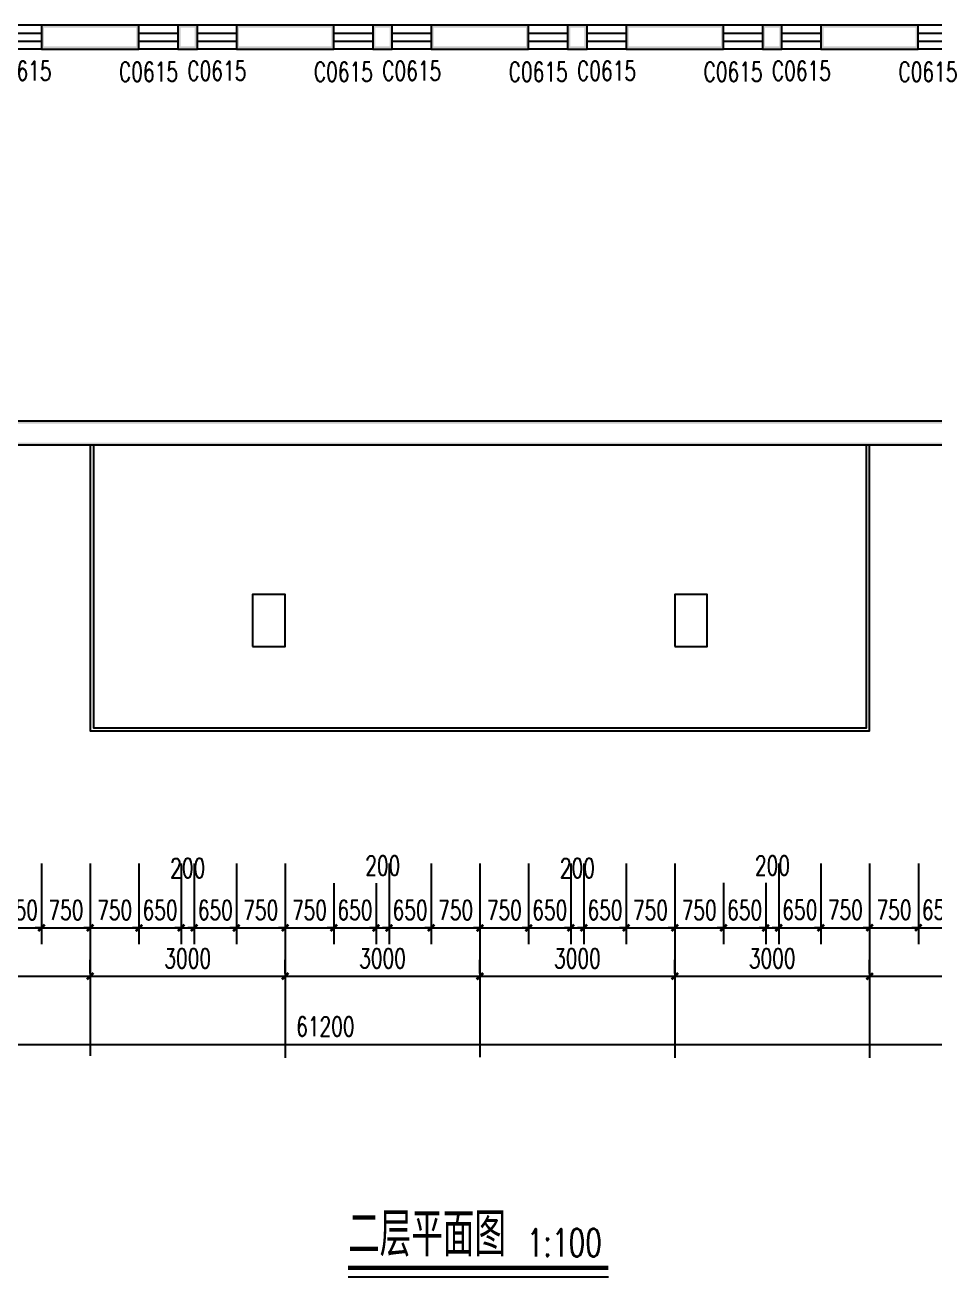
# Model space of a CAD drawing. Header units: millimetres. Extents: x -150677 to 588340, y -254013 to 149700.
# Drawn here: x 178557 to 192567, y -127864 to -108586 of the extents above; entities that cross this region are included whole.
import ezdxf

# ---------------------------------------------------------------- set-up
doc = ezdxf.new("R2010")
doc.units = ezdxf.units.MM
doc.header["$LTSCALE"] = 10
doc.header["$MEASUREMENT"] = 0
for name, color, linetype in [('PUB_DIM', 3, 'Continuous'), ('PUB_TEXT', 7, 'Continuous'), ('PUB_WALL', 9, 'Continuous'), ('WALL', 9, 'Continuous'), ('WINDOW', 4, 'Continuous'), ('WINDOW_TEXT', 7, 'Continuous')]:
    doc.layers.add(name, color=color, linetype=linetype)
doc.styles.add('_TCH_DIM', font='SIMPLEX', dxfattribs={"bigfont": 'GBCBIG'})
doc.styles.add('_TCH_DIM_T3', font='SIMPLEX', dxfattribs={"width": 0.705882, "bigfont": 'GBCBIG'})
doc.styles.add('_TCH_WINDOW', font='SIMPLEX', dxfattribs={"bigfont": 'GBCBIG'})
doc.dimstyles.new('_TCH_ARCH&&100', dxfattribs={"dimtxt": 297.5, "dimasz": 100, "dimexe": 250, "dimexo": 300, "dimgap": 126.25, "dimtad": 1, "dimdec": 0, "dimzin": 0, "dimdsep": 46, "dimtxsty": '_TCH_DIM_T3', "dimblk": 'ARCHTICK', "dimcen": 0.09, "dimclrt": 7, "dimazin": 2, "dimtfac": 1, "dimtdec": 0, "dimtix": 1, "dimtmove": 2, "dimatfit": 3, "dimfxl": 1, "dimtolj": 1, "dimtzin": 0, "dimarcsym": 0})

# ---------------------------------------------------------------- blocks, each defined once
blk = doc.blocks.new('_ArchTick')
at = {"color": 0, "linetype": 'ByBlock', "const_width": 0.4}
blk.add_lwpolyline([(-0.5, -0.5), (0.5, 0.5)], dxfattribs=at)
blk = doc.blocks.new('*D489')
at = {"layer": 'Defpoints', "color": 0, "transparency": 16777216}
for p in [(179561, -123233), (176561, -123492), (179561, -123492)]:
    blk.add_point(p, dxfattribs=at)
at = {"layer": 'PUB_DIM', "color": 0, "lineweight": -2, "transparency": 16777216}
for p, q in [((176561, -123192), (176561, -122983)), ((179561, -123192), (179561, -122983)), ((176561, -123233), (179561, -123233))]:
    blk.add_line(p, q, dxfattribs=at)
at = {"layer": 'PUB_DIM', "color": 0, "lineweight": -2, "transparency": 16777216, "xscale": 100, "yscale": 100, "zscale": 100, "rotation": 180}
blk.add_blockref('_ArchTick', (176561, -123233), dxfattribs=at)
at = {"layer": 'PUB_DIM', "color": 0, "lineweight": -2, "transparency": 16777216, "xscale": 100, "yscale": 100, "zscale": 100}
blk.add_blockref('_ArchTick', (179561, -123233), dxfattribs=at)
at = {"layer": 'PUB_DIM', "color": 7, "transparency": 16777216, "insert": (178061, -122958), "char_height": 297.5, "attachment_point": 5, "style": '_TCH_DIM_T3'}
blk.add_mtext('\\A1;3000', dxfattribs=at)
blk = doc.blocks.new('*D490')
at = {"layer": 'Defpoints', "color": 0, "transparency": 16777216}
for p in [(182561, -123233), (179561, -123492), (182561, -123492)]:
    blk.add_point(p, dxfattribs=at)
at = {"layer": 'PUB_DIM', "color": 0, "lineweight": -2, "transparency": 16777216}
for p, q in [((179561, -123192), (179561, -122983)), ((182561, -123192), (182561, -122983)), ((179561, -123233), (182561, -123233))]:
    blk.add_line(p, q, dxfattribs=at)
at = {"layer": 'PUB_DIM', "color": 0, "lineweight": -2, "transparency": 16777216, "xscale": 100, "yscale": 100, "zscale": 100, "rotation": 180}
blk.add_blockref('_ArchTick', (179561, -123233), dxfattribs=at)
at = {"layer": 'PUB_DIM', "color": 0, "lineweight": -2, "transparency": 16777216, "xscale": 100, "yscale": 100, "zscale": 100}
blk.add_blockref('_ArchTick', (182561, -123233), dxfattribs=at)
at = {"layer": 'PUB_DIM', "color": 7, "transparency": 16777216, "insert": (181061, -122958), "char_height": 297.5, "attachment_point": 5, "style": '_TCH_DIM_T3'}
blk.add_mtext('\\A1;3000', dxfattribs=at)
blk = doc.blocks.new('*D491')
at = {"layer": 'Defpoints', "color": 0, "transparency": 16777216}
for p in [(185561, -123233), (182561, -123492), (185561, -123492)]:
    blk.add_point(p, dxfattribs=at)
at = {"layer": 'PUB_DIM', "color": 0, "lineweight": -2, "transparency": 16777216}
for p, q in [((182561, -123192), (182561, -122983)), ((185561, -123192), (185561, -122983)), ((182561, -123233), (185561, -123233))]:
    blk.add_line(p, q, dxfattribs=at)
at = {"layer": 'PUB_DIM', "color": 0, "lineweight": -2, "transparency": 16777216, "xscale": 100, "yscale": 100, "zscale": 100, "rotation": 180}
blk.add_blockref('_ArchTick', (182561, -123233), dxfattribs=at)
at = {"layer": 'PUB_DIM', "color": 0, "lineweight": -2, "transparency": 16777216, "xscale": 100, "yscale": 100, "zscale": 100}
blk.add_blockref('_ArchTick', (185561, -123233), dxfattribs=at)
at = {"layer": 'PUB_DIM', "color": 7, "transparency": 16777216, "insert": (184061, -122958), "char_height": 297.5, "attachment_point": 5, "style": '_TCH_DIM_T3'}
blk.add_mtext('\\A1;3000', dxfattribs=at)
blk = doc.blocks.new('*D492')
at = {"layer": 'Defpoints', "color": 0, "transparency": 16777216}
for p in [(188561, -123233), (185561, -123492), (188561, -123492)]:
    blk.add_point(p, dxfattribs=at)
at = {"layer": 'PUB_DIM', "color": 0, "lineweight": -2, "transparency": 16777216}
for p, q in [((185561, -123192), (185561, -122983)), ((188561, -123192), (188561, -122983)), ((185561, -123233), (188561, -123233))]:
    blk.add_line(p, q, dxfattribs=at)
at = {"layer": 'PUB_DIM', "color": 0, "lineweight": -2, "transparency": 16777216, "xscale": 100, "yscale": 100, "zscale": 100, "rotation": 180}
blk.add_blockref('_ArchTick', (185561, -123233), dxfattribs=at)
at = {"layer": 'PUB_DIM', "color": 0, "lineweight": -2, "transparency": 16777216, "xscale": 100, "yscale": 100, "zscale": 100}
blk.add_blockref('_ArchTick', (188561, -123233), dxfattribs=at)
at = {"layer": 'PUB_DIM', "color": 7, "transparency": 16777216, "insert": (187061, -122958), "char_height": 297.5, "attachment_point": 5, "style": '_TCH_DIM_T3'}
blk.add_mtext('\\A1;3000', dxfattribs=at)
blk = doc.blocks.new('*D493')
at = {"layer": 'Defpoints', "color": 0, "transparency": 16777216}
for p in [(191561, -123233), (188561, -123492), (191561, -123492)]:
    blk.add_point(p, dxfattribs=at)
at = {"layer": 'PUB_DIM', "color": 0, "lineweight": -2, "transparency": 16777216}
for p, q in [((188561, -123192), (188561, -122983)), ((191561, -123192), (191561, -122983)), ((188561, -123233), (191561, -123233))]:
    blk.add_line(p, q, dxfattribs=at)
at = {"layer": 'PUB_DIM', "color": 0, "lineweight": -2, "transparency": 16777216, "xscale": 100, "yscale": 100, "zscale": 100, "rotation": 180}
blk.add_blockref('_ArchTick', (188561, -123233), dxfattribs=at)
at = {"layer": 'PUB_DIM', "color": 0, "lineweight": -2, "transparency": 16777216, "xscale": 100, "yscale": 100, "zscale": 100}
blk.add_blockref('_ArchTick', (191561, -123233), dxfattribs=at)
at = {"layer": 'PUB_DIM', "color": 7, "transparency": 16777216, "insert": (190061, -122958), "char_height": 297.5, "attachment_point": 5, "style": '_TCH_DIM_T3'}
blk.add_mtext('\\A1;3000', dxfattribs=at)
blk = doc.blocks.new('*D494')
at = {"layer": 'Defpoints', "color": 0, "transparency": 16777216}
for p in [(194561, -123233), (191561, -123492), (194561, -123492)]:
    blk.add_point(p, dxfattribs=at)
at = {"layer": 'PUB_DIM', "color": 0, "lineweight": -2, "transparency": 16777216}
for p, q in [((191561, -123192), (191561, -122983)), ((194561, -123192), (194561, -122983)), ((191561, -123233), (194561, -123233))]:
    blk.add_line(p, q, dxfattribs=at)
at = {"layer": 'PUB_DIM', "color": 0, "lineweight": -2, "transparency": 16777216, "xscale": 100, "yscale": 100, "zscale": 100, "rotation": 180}
blk.add_blockref('_ArchTick', (191561, -123233), dxfattribs=at)
at = {"layer": 'PUB_DIM', "color": 0, "lineweight": -2, "transparency": 16777216, "xscale": 100, "yscale": 100, "zscale": 100}
blk.add_blockref('_ArchTick', (194561, -123233), dxfattribs=at)
at = {"layer": 'PUB_DIM', "color": 7, "transparency": 16777216, "insert": (193061, -122958), "char_height": 297.5, "attachment_point": 5, "style": '_TCH_DIM_T3'}
blk.add_mtext('\\A1;3000', dxfattribs=at)
blk = doc.blocks.new('*D501')
at = {"layer": 'Defpoints', "color": 0, "transparency": 16777216}
for p in [(152601, -123486), (213761, -123492), (213761, -124286)]:
    blk.add_point(p, dxfattribs=at)
at = {"layer": 'PUB_DIM', "color": 0, "lineweight": -2, "transparency": 16777216}
for p, q in [((152601, -123786), (152601, -124530)), ((213761, -123792), (213761, -124536)), ((152601, -124280), (213761, -124286))]:
    blk.add_line(p, q, dxfattribs=at)
at = {"layer": 'PUB_DIM', "color": 0, "lineweight": -2, "transparency": 16777216, "xscale": 100, "yscale": 100, "zscale": 100}
for p, rotation in [((152601, -124280), 179.9941247959615), ((213761, -124286), 359.9941247959615)]:
    blk.add_blockref('_ArchTick', p, dxfattribs=dict(at, rotation=rotation))
at = {"layer": 'PUB_DIM', "color": 7, "transparency": 16777216, "insert": (183181, -124008), "char_height": 297.5, "attachment_point": 5, "rotation": 359.9941, "style": '_TCH_DIM_T3'}
blk.add_mtext('\\A1;61200', dxfattribs=at)
blk = doc.blocks.new('$WINLIB2D$00000001')
at = {"color": 0}
for points in [[(-0.5, 0.5), (-0.5, -0.5)], [(-0.5, 0.5), (0.5, 0.5)], [(0.5, -0.5), (0.5, 0.5)], [(0.5, 0.167), (-0.5, 0.167)], [(0.5, -0.167), (-0.5, -0.167)], [(-0.5, -0.5), (0.5, -0.5)]]:
    blk.add_lwpolyline(points, dxfattribs=at)
blk = doc.blocks.new('*D595')
at = {"layer": 'Defpoints', "color": 0, "transparency": 16777216}
for p in [(192311, -121196), (192961, -121196), (192961, -122487)]:
    blk.add_point(p, dxfattribs=at)
at = {"layer": 'PUB_DIM', "color": 0, "lineweight": -2, "transparency": 16777216}
for p, q in [((192311, -121496), (192311, -122737)), ((192961, -121496), (192961, -122737)), ((192311, -122487), (192211, -122487)), ((192311, -122487), (192961, -122487)), ((192961, -122487), (193061, -122487))]:
    blk.add_line(p, q, dxfattribs=at)
at = {"layer": 'PUB_DIM', "color": 0, "lineweight": -2, "transparency": 16777216, "xscale": 100, "yscale": 100, "zscale": 100}
blk.add_blockref('_ArchTick', (192311, -122487), dxfattribs=at)
at = {"layer": 'PUB_DIM', "color": 0, "lineweight": -2, "transparency": 16777216, "xscale": 100, "yscale": 100, "zscale": 100, "rotation": 180}
blk.add_blockref('_ArchTick', (192961, -122487), dxfattribs=at)
at = {"layer": 'PUB_DIM', "color": 7, "transparency": 16777216, "insert": (192636, -122212), "char_height": 297.5, "attachment_point": 5, "style": '_TCH_DIM_T3'}
blk.add_mtext('\\A1;650', dxfattribs=at)
blk = doc.blocks.new('*D596')
at = {"layer": 'Defpoints', "color": 0, "transparency": 16777216}
for p in [(191561, -121196), (192311, -121196), (192311, -122487)]:
    blk.add_point(p, dxfattribs=at)
at = {"layer": 'PUB_DIM', "color": 0, "lineweight": -2, "transparency": 16777216}
for p, q in [((191561, -121496), (191561, -122737)), ((192311, -121496), (192311, -122737)), ((191561, -122487), (191461, -122487)), ((191561, -122487), (192311, -122487)), ((192311, -122487), (192411, -122487))]:
    blk.add_line(p, q, dxfattribs=at)
at = {"layer": 'PUB_DIM', "color": 0, "lineweight": -2, "transparency": 16777216, "xscale": 100, "yscale": 100, "zscale": 100}
blk.add_blockref('_ArchTick', (191561, -122487), dxfattribs=at)
at = {"layer": 'PUB_DIM', "color": 0, "lineweight": -2, "transparency": 16777216, "xscale": 100, "yscale": 100, "zscale": 100, "rotation": 180}
blk.add_blockref('_ArchTick', (192311, -122487), dxfattribs=at)
at = {"layer": 'PUB_DIM', "color": 7, "transparency": 16777216, "insert": (191936, -122212), "char_height": 297.5, "attachment_point": 5, "style": '_TCH_DIM_T3'}
blk.add_mtext('\\A1;750', dxfattribs=at)
blk = doc.blocks.new('*D597')
at = {"layer": 'Defpoints', "color": 0, "transparency": 16777216}
for p in [(190811, -121196), (191561, -121196), (191561, -122487)]:
    blk.add_point(p, dxfattribs=at)
at = {"layer": 'PUB_DIM', "color": 0, "lineweight": -2, "transparency": 16777216}
for p, q in [((190811, -121496), (190811, -122737)), ((191561, -121496), (191561, -122737)), ((190811, -122487), (190711, -122487)), ((190811, -122487), (191561, -122487)), ((191561, -122487), (191661, -122487))]:
    blk.add_line(p, q, dxfattribs=at)
at = {"layer": 'PUB_DIM', "color": 0, "lineweight": -2, "transparency": 16777216, "xscale": 100, "yscale": 100, "zscale": 100}
blk.add_blockref('_ArchTick', (190811, -122487), dxfattribs=at)
at = {"layer": 'PUB_DIM', "color": 0, "lineweight": -2, "transparency": 16777216, "xscale": 100, "yscale": 100, "zscale": 100, "rotation": 180}
blk.add_blockref('_ArchTick', (191561, -122487), dxfattribs=at)
at = {"layer": 'PUB_DIM', "color": 7, "transparency": 16777216, "insert": (191186, -122212), "char_height": 297.5, "attachment_point": 5, "style": '_TCH_DIM_T3'}
blk.add_mtext('\\A1;750', dxfattribs=at)
blk = doc.blocks.new('*D598')
at = {"layer": 'Defpoints', "color": 0, "transparency": 16777216}
for p in [(190161, -121196), (190811, -121196), (190811, -122487)]:
    blk.add_point(p, dxfattribs=at)
at = {"layer": 'PUB_DIM', "color": 0, "lineweight": -2, "transparency": 16777216}
for p, q in [((190161, -121496), (190161, -122737)), ((190811, -121496), (190811, -122737)), ((190161, -122487), (190061, -122487)), ((190161, -122487), (190811, -122487)), ((190811, -122487), (190911, -122487))]:
    blk.add_line(p, q, dxfattribs=at)
at = {"layer": 'PUB_DIM', "color": 0, "lineweight": -2, "transparency": 16777216, "xscale": 100, "yscale": 100, "zscale": 100}
blk.add_blockref('_ArchTick', (190161, -122487), dxfattribs=at)
at = {"layer": 'PUB_DIM', "color": 0, "lineweight": -2, "transparency": 16777216, "xscale": 100, "yscale": 100, "zscale": 100, "rotation": 180}
blk.add_blockref('_ArchTick', (190811, -122487), dxfattribs=at)
at = {"layer": 'PUB_DIM', "color": 7, "transparency": 16777216, "insert": (190486, -122212), "char_height": 297.5, "attachment_point": 5, "style": '_TCH_DIM_T3'}
blk.add_mtext('\\A1;650', dxfattribs=at)
blk = doc.blocks.new('*D599')
at = {"layer": 'Defpoints', "color": 0, "transparency": 16777216}
for p in [(189961, -121496), (190161, -121496), (190161, -122489)]:
    blk.add_point(p, dxfattribs=at)
at = {"layer": 'PUB_DIM', "color": 0, "lineweight": -2, "transparency": 16777216}
for p, q in [((189961, -121796), (189961, -122739)), ((190161, -121796), (190161, -122739)), ((189961, -122489), (189861, -122489)), ((189961, -122489), (190161, -122489)), ((190161, -122489), (190261, -122489))]:
    blk.add_line(p, q, dxfattribs=at)
at = {"layer": 'PUB_DIM', "color": 0, "lineweight": -2, "transparency": 16777216, "xscale": 100, "yscale": 100, "zscale": 100}
blk.add_blockref('_ArchTick', (189961, -122489), dxfattribs=at)
at = {"layer": 'PUB_DIM', "color": 0, "lineweight": -2, "transparency": 16777216, "xscale": 100, "yscale": 100, "zscale": 100, "rotation": 180}
blk.add_blockref('_ArchTick', (190161, -122489), dxfattribs=at)
at = {"layer": 'PUB_DIM', "color": 7, "transparency": 16777216, "insert": (190065, -121528), "char_height": 297.5, "attachment_point": 5, "style": '_TCH_DIM_T3'}
blk.add_mtext('\\A1;200', dxfattribs=at)
blk = doc.blocks.new('*D600')
at = {"layer": 'Defpoints', "color": 0, "transparency": 16777216}
for p in [(189311, -121496), (189961, -121496), (189961, -122489)]:
    blk.add_point(p, dxfattribs=at)
at = {"layer": 'PUB_DIM', "color": 0, "lineweight": -2, "transparency": 16777216}
for p, q in [((189311, -121796), (189311, -122739)), ((189961, -121796), (189961, -122739)), ((189311, -122489), (189211, -122489)), ((189311, -122489), (189961, -122489)), ((189961, -122489), (190061, -122489))]:
    blk.add_line(p, q, dxfattribs=at)
at = {"layer": 'PUB_DIM', "color": 0, "lineweight": -2, "transparency": 16777216, "xscale": 100, "yscale": 100, "zscale": 100}
blk.add_blockref('_ArchTick', (189311, -122489), dxfattribs=at)
at = {"layer": 'PUB_DIM', "color": 0, "lineweight": -2, "transparency": 16777216, "xscale": 100, "yscale": 100, "zscale": 100, "rotation": 180}
blk.add_blockref('_ArchTick', (189961, -122489), dxfattribs=at)
at = {"layer": 'PUB_DIM', "color": 7, "transparency": 16777216, "insert": (189636, -122214), "char_height": 297.5, "attachment_point": 5, "style": '_TCH_DIM_T3'}
blk.add_mtext('\\A1;650', dxfattribs=at)
blk = doc.blocks.new('*D601')
at = {"layer": 'Defpoints', "color": 0, "transparency": 16777216}
for p in [(188561, -121496), (189311, -121496), (189311, -122489)]:
    blk.add_point(p, dxfattribs=at)
at = {"layer": 'PUB_DIM', "color": 0, "lineweight": -2, "transparency": 16777216}
for p, q in [((188561, -121796), (188561, -122739)), ((189311, -121796), (189311, -122739)), ((188561, -122489), (188461, -122489)), ((188561, -122489), (189311, -122489)), ((189311, -122489), (189411, -122489))]:
    blk.add_line(p, q, dxfattribs=at)
at = {"layer": 'PUB_DIM', "color": 0, "lineweight": -2, "transparency": 16777216, "xscale": 100, "yscale": 100, "zscale": 100}
blk.add_blockref('_ArchTick', (188561, -122489), dxfattribs=at)
at = {"layer": 'PUB_DIM', "color": 0, "lineweight": -2, "transparency": 16777216, "xscale": 100, "yscale": 100, "zscale": 100, "rotation": 180}
blk.add_blockref('_ArchTick', (189311, -122489), dxfattribs=at)
at = {"layer": 'PUB_DIM', "color": 7, "transparency": 16777216, "insert": (188936, -122214), "char_height": 297.5, "attachment_point": 5, "style": '_TCH_DIM_T3'}
blk.add_mtext('\\A1;750', dxfattribs=at)
blk = doc.blocks.new('*D602')
at = {"layer": 'Defpoints', "color": 0, "transparency": 16777216}
for p in [(187811, -121198), (188561, -121198), (188561, -122489)]:
    blk.add_point(p, dxfattribs=at)
at = {"layer": 'PUB_DIM', "color": 0, "lineweight": -2, "transparency": 16777216}
for p, q in [((187811, -121498), (187811, -122739)), ((188561, -121498), (188561, -122739)), ((187811, -122489), (187711, -122489)), ((187811, -122489), (188561, -122489)), ((188561, -122489), (188661, -122489))]:
    blk.add_line(p, q, dxfattribs=at)
at = {"layer": 'PUB_DIM', "color": 0, "lineweight": -2, "transparency": 16777216, "xscale": 100, "yscale": 100, "zscale": 100}
blk.add_blockref('_ArchTick', (187811, -122489), dxfattribs=at)
at = {"layer": 'PUB_DIM', "color": 0, "lineweight": -2, "transparency": 16777216, "xscale": 100, "yscale": 100, "zscale": 100, "rotation": 180}
blk.add_blockref('_ArchTick', (188561, -122489), dxfattribs=at)
at = {"layer": 'PUB_DIM', "color": 7, "transparency": 16777216, "insert": (188186, -122214), "char_height": 297.5, "attachment_point": 5, "style": '_TCH_DIM_T3'}
blk.add_mtext('\\A1;750', dxfattribs=at)
blk = doc.blocks.new('*D603')
at = {"layer": 'Defpoints', "color": 0, "transparency": 16777216}
for p in [(187161, -121198), (187811, -121198), (187811, -122489)]:
    blk.add_point(p, dxfattribs=at)
at = {"layer": 'PUB_DIM', "color": 0, "lineweight": -2, "transparency": 16777216}
for p, q in [((187161, -121498), (187161, -122739)), ((187811, -121498), (187811, -122739)), ((187161, -122489), (187061, -122489)), ((187161, -122489), (187811, -122489)), ((187811, -122489), (187911, -122489))]:
    blk.add_line(p, q, dxfattribs=at)
at = {"layer": 'PUB_DIM', "color": 0, "lineweight": -2, "transparency": 16777216, "xscale": 100, "yscale": 100, "zscale": 100}
blk.add_blockref('_ArchTick', (187161, -122489), dxfattribs=at)
at = {"layer": 'PUB_DIM', "color": 0, "lineweight": -2, "transparency": 16777216, "xscale": 100, "yscale": 100, "zscale": 100, "rotation": 180}
blk.add_blockref('_ArchTick', (187811, -122489), dxfattribs=at)
at = {"layer": 'PUB_DIM', "color": 7, "transparency": 16777216, "insert": (187486, -122214), "char_height": 297.5, "attachment_point": 5, "style": '_TCH_DIM_T3'}
blk.add_mtext('\\A1;650', dxfattribs=at)
blk = doc.blocks.new('*D604')
at = {"layer": 'Defpoints', "color": 0, "transparency": 16777216}
for p in [(186961, -121198), (187161, -121198), (187161, -122489)]:
    blk.add_point(p, dxfattribs=at)
at = {"layer": 'PUB_DIM', "color": 0, "lineweight": -2, "transparency": 16777216}
for p, q in [((186961, -121498), (186961, -122739)), ((187161, -121498), (187161, -122739)), ((186961, -122489), (186861, -122489)), ((186961, -122489), (187161, -122489)), ((187161, -122489), (187261, -122489))]:
    blk.add_line(p, q, dxfattribs=at)
at = {"layer": 'PUB_DIM', "color": 0, "lineweight": -2, "transparency": 16777216, "xscale": 100, "yscale": 100, "zscale": 100}
blk.add_blockref('_ArchTick', (186961, -122489), dxfattribs=at)
at = {"layer": 'PUB_DIM', "color": 0, "lineweight": -2, "transparency": 16777216, "xscale": 100, "yscale": 100, "zscale": 100, "rotation": 180}
blk.add_blockref('_ArchTick', (187161, -122489), dxfattribs=at)
at = {"layer": 'PUB_DIM', "color": 7, "transparency": 16777216, "insert": (187061, -121567), "char_height": 297.5, "attachment_point": 5, "style": '_TCH_DIM_T3'}
blk.add_mtext('\\A1;200', dxfattribs=at)
blk = doc.blocks.new('*D605')
at = {"layer": 'Defpoints', "color": 0, "transparency": 16777216}
for p in [(186311, -121198), (186961, -121198), (186961, -122489)]:
    blk.add_point(p, dxfattribs=at)
at = {"layer": 'PUB_DIM', "color": 0, "lineweight": -2, "transparency": 16777216}
for p, q in [((186311, -121498), (186311, -122739)), ((186961, -121498), (186961, -122739)), ((186311, -122489), (186211, -122489)), ((186311, -122489), (186961, -122489)), ((186961, -122489), (187061, -122489))]:
    blk.add_line(p, q, dxfattribs=at)
at = {"layer": 'PUB_DIM', "color": 0, "lineweight": -2, "transparency": 16777216, "xscale": 100, "yscale": 100, "zscale": 100}
blk.add_blockref('_ArchTick', (186311, -122489), dxfattribs=at)
at = {"layer": 'PUB_DIM', "color": 0, "lineweight": -2, "transparency": 16777216, "xscale": 100, "yscale": 100, "zscale": 100, "rotation": 180}
blk.add_blockref('_ArchTick', (186961, -122489), dxfattribs=at)
at = {"layer": 'PUB_DIM', "color": 7, "transparency": 16777216, "insert": (186636, -122214), "char_height": 297.5, "attachment_point": 5, "style": '_TCH_DIM_T3'}
blk.add_mtext('\\A1;650', dxfattribs=at)
blk = doc.blocks.new('*D606')
at = {"layer": 'Defpoints', "color": 0, "transparency": 16777216}
for p in [(185561, -121198), (186311, -121198), (186311, -122489)]:
    blk.add_point(p, dxfattribs=at)
at = {"layer": 'PUB_DIM', "color": 0, "lineweight": -2, "transparency": 16777216}
for p, q in [((185561, -121498), (185561, -122739)), ((186311, -121498), (186311, -122739)), ((185561, -122489), (185461, -122489)), ((185561, -122489), (186311, -122489)), ((186311, -122489), (186411, -122489))]:
    blk.add_line(p, q, dxfattribs=at)
at = {"layer": 'PUB_DIM', "color": 0, "lineweight": -2, "transparency": 16777216, "xscale": 100, "yscale": 100, "zscale": 100}
blk.add_blockref('_ArchTick', (185561, -122489), dxfattribs=at)
at = {"layer": 'PUB_DIM', "color": 0, "lineweight": -2, "transparency": 16777216, "xscale": 100, "yscale": 100, "zscale": 100, "rotation": 180}
blk.add_blockref('_ArchTick', (186311, -122489), dxfattribs=at)
at = {"layer": 'PUB_DIM', "color": 7, "transparency": 16777216, "insert": (185936, -122214), "char_height": 297.5, "attachment_point": 5, "style": '_TCH_DIM_T3'}
blk.add_mtext('\\A1;750', dxfattribs=at)
blk = doc.blocks.new('*D607')
at = {"layer": 'Defpoints', "color": 0, "transparency": 16777216}
for p in [(184811, -121198), (185561, -121198), (185561, -122489)]:
    blk.add_point(p, dxfattribs=at)
at = {"layer": 'PUB_DIM', "color": 0, "lineweight": -2, "transparency": 16777216}
for p, q in [((184811, -121498), (184811, -122739)), ((185561, -121498), (185561, -122739)), ((184811, -122489), (184711, -122489)), ((184811, -122489), (185561, -122489)), ((185561, -122489), (185661, -122489))]:
    blk.add_line(p, q, dxfattribs=at)
at = {"layer": 'PUB_DIM', "color": 0, "lineweight": -2, "transparency": 16777216, "xscale": 100, "yscale": 100, "zscale": 100}
blk.add_blockref('_ArchTick', (184811, -122489), dxfattribs=at)
at = {"layer": 'PUB_DIM', "color": 0, "lineweight": -2, "transparency": 16777216, "xscale": 100, "yscale": 100, "zscale": 100, "rotation": 180}
blk.add_blockref('_ArchTick', (185561, -122489), dxfattribs=at)
at = {"layer": 'PUB_DIM', "color": 7, "transparency": 16777216, "insert": (185186, -122214), "char_height": 297.5, "attachment_point": 5, "style": '_TCH_DIM_T3'}
blk.add_mtext('\\A1;750', dxfattribs=at)
blk = doc.blocks.new('*D608')
at = {"layer": 'Defpoints', "color": 0, "transparency": 16777216}
for p in [(184161, -121198), (184811, -121198), (184811, -122489)]:
    blk.add_point(p, dxfattribs=at)
at = {"layer": 'PUB_DIM', "color": 0, "lineweight": -2, "transparency": 16777216}
for p, q in [((184161, -121498), (184161, -122739)), ((184811, -121498), (184811, -122739)), ((184161, -122489), (184061, -122489)), ((184161, -122489), (184811, -122489)), ((184811, -122489), (184911, -122489))]:
    blk.add_line(p, q, dxfattribs=at)
at = {"layer": 'PUB_DIM', "color": 0, "lineweight": -2, "transparency": 16777216, "xscale": 100, "yscale": 100, "zscale": 100}
blk.add_blockref('_ArchTick', (184161, -122489), dxfattribs=at)
at = {"layer": 'PUB_DIM', "color": 0, "lineweight": -2, "transparency": 16777216, "xscale": 100, "yscale": 100, "zscale": 100, "rotation": 180}
blk.add_blockref('_ArchTick', (184811, -122489), dxfattribs=at)
at = {"layer": 'PUB_DIM', "color": 7, "transparency": 16777216, "insert": (184486, -122214), "char_height": 297.5, "attachment_point": 5, "style": '_TCH_DIM_T3'}
blk.add_mtext('\\A1;650', dxfattribs=at)
blk = doc.blocks.new('*D609')
at = {"layer": 'Defpoints', "color": 0, "transparency": 16777216}
for p in [(183961, -121498), (184161, -121498), (184161, -122489)]:
    blk.add_point(p, dxfattribs=at)
at = {"layer": 'PUB_DIM', "color": 0, "lineweight": -2, "transparency": 16777216}
for p, q in [((183961, -121798), (183961, -122739)), ((184161, -121798), (184161, -122739)), ((183961, -122489), (183861, -122489)), ((183961, -122489), (184161, -122489)), ((184161, -122489), (184261, -122489))]:
    blk.add_line(p, q, dxfattribs=at)
at = {"layer": 'PUB_DIM', "color": 0, "lineweight": -2, "transparency": 16777216, "xscale": 100, "yscale": 100, "zscale": 100}
blk.add_blockref('_ArchTick', (183961, -122489), dxfattribs=at)
at = {"layer": 'PUB_DIM', "color": 0, "lineweight": -2, "transparency": 16777216, "xscale": 100, "yscale": 100, "zscale": 100, "rotation": 180}
blk.add_blockref('_ArchTick', (184161, -122489), dxfattribs=at)
at = {"layer": 'PUB_DIM', "color": 7, "transparency": 16777216, "insert": (184065, -121530), "char_height": 297.5, "attachment_point": 5, "style": '_TCH_DIM_T3'}
blk.add_mtext('\\A1;200', dxfattribs=at)
blk = doc.blocks.new('*D610')
at = {"layer": 'Defpoints', "color": 0, "transparency": 16777216}
for p in [(183311, -121498), (183961, -121498), (183961, -122489)]:
    blk.add_point(p, dxfattribs=at)
at = {"layer": 'PUB_DIM', "color": 0, "lineweight": -2, "transparency": 16777216}
for p, q in [((183311, -121798), (183311, -122739)), ((183961, -121798), (183961, -122739)), ((183311, -122489), (183211, -122489)), ((183311, -122489), (183961, -122489)), ((183961, -122489), (184061, -122489))]:
    blk.add_line(p, q, dxfattribs=at)
at = {"layer": 'PUB_DIM', "color": 0, "lineweight": -2, "transparency": 16777216, "xscale": 100, "yscale": 100, "zscale": 100}
blk.add_blockref('_ArchTick', (183311, -122489), dxfattribs=at)
at = {"layer": 'PUB_DIM', "color": 0, "lineweight": -2, "transparency": 16777216, "xscale": 100, "yscale": 100, "zscale": 100, "rotation": 180}
blk.add_blockref('_ArchTick', (183961, -122489), dxfattribs=at)
at = {"layer": 'PUB_DIM', "color": 7, "transparency": 16777216, "insert": (183636, -122214), "char_height": 297.5, "attachment_point": 5, "style": '_TCH_DIM_T3'}
blk.add_mtext('\\A1;650', dxfattribs=at)
blk = doc.blocks.new('*D611')
at = {"layer": 'Defpoints', "color": 0, "transparency": 16777216}
for p in [(182561, -121498), (183311, -121498), (183311, -122489)]:
    blk.add_point(p, dxfattribs=at)
at = {"layer": 'PUB_DIM', "color": 0, "lineweight": -2, "transparency": 16777216}
for p, q in [((182561, -121798), (182561, -122739)), ((183311, -121798), (183311, -122739)), ((182561, -122489), (182461, -122489)), ((182561, -122489), (183311, -122489)), ((183311, -122489), (183411, -122489))]:
    blk.add_line(p, q, dxfattribs=at)
at = {"layer": 'PUB_DIM', "color": 0, "lineweight": -2, "transparency": 16777216, "xscale": 100, "yscale": 100, "zscale": 100}
blk.add_blockref('_ArchTick', (182561, -122489), dxfattribs=at)
at = {"layer": 'PUB_DIM', "color": 0, "lineweight": -2, "transparency": 16777216, "xscale": 100, "yscale": 100, "zscale": 100, "rotation": 180}
blk.add_blockref('_ArchTick', (183311, -122489), dxfattribs=at)
at = {"layer": 'PUB_DIM', "color": 7, "transparency": 16777216, "insert": (182936, -122214), "char_height": 297.5, "attachment_point": 5, "style": '_TCH_DIM_T3'}
blk.add_mtext('\\A1;750', dxfattribs=at)
blk = doc.blocks.new('*D612')
at = {"layer": 'Defpoints', "color": 0, "transparency": 16777216}
for p in [(181811, -121198), (182561, -121198), (182561, -122489)]:
    blk.add_point(p, dxfattribs=at)
at = {"layer": 'PUB_DIM', "color": 0, "lineweight": -2, "transparency": 16777216}
for p, q in [((181811, -121498), (181811, -122739)), ((182561, -121498), (182561, -122739)), ((181811, -122489), (181711, -122489)), ((181811, -122489), (182561, -122489)), ((182561, -122489), (182661, -122489))]:
    blk.add_line(p, q, dxfattribs=at)
at = {"layer": 'PUB_DIM', "color": 0, "lineweight": -2, "transparency": 16777216, "xscale": 100, "yscale": 100, "zscale": 100}
blk.add_blockref('_ArchTick', (181811, -122489), dxfattribs=at)
at = {"layer": 'PUB_DIM', "color": 0, "lineweight": -2, "transparency": 16777216, "xscale": 100, "yscale": 100, "zscale": 100, "rotation": 180}
blk.add_blockref('_ArchTick', (182561, -122489), dxfattribs=at)
at = {"layer": 'PUB_DIM', "color": 7, "transparency": 16777216, "insert": (182186, -122214), "char_height": 297.5, "attachment_point": 5, "style": '_TCH_DIM_T3'}
blk.add_mtext('\\A1;750', dxfattribs=at)
blk = doc.blocks.new('*D613')
at = {"layer": 'Defpoints', "color": 0, "transparency": 16777216}
for p in [(181161, -121198), (181811, -121198), (181811, -122489)]:
    blk.add_point(p, dxfattribs=at)
at = {"layer": 'PUB_DIM', "color": 0, "lineweight": -2, "transparency": 16777216}
for p, q in [((181161, -121498), (181161, -122739)), ((181811, -121498), (181811, -122739)), ((181161, -122489), (181061, -122489)), ((181161, -122489), (181811, -122489)), ((181811, -122489), (181911, -122489))]:
    blk.add_line(p, q, dxfattribs=at)
at = {"layer": 'PUB_DIM', "color": 0, "lineweight": -2, "transparency": 16777216, "xscale": 100, "yscale": 100, "zscale": 100}
blk.add_blockref('_ArchTick', (181161, -122489), dxfattribs=at)
at = {"layer": 'PUB_DIM', "color": 0, "lineweight": -2, "transparency": 16777216, "xscale": 100, "yscale": 100, "zscale": 100, "rotation": 180}
blk.add_blockref('_ArchTick', (181811, -122489), dxfattribs=at)
at = {"layer": 'PUB_DIM', "color": 7, "transparency": 16777216, "insert": (181486, -122214), "char_height": 297.5, "attachment_point": 5, "style": '_TCH_DIM_T3'}
blk.add_mtext('\\A1;650', dxfattribs=at)
blk = doc.blocks.new('*D614')
at = {"layer": 'Defpoints', "color": 0, "transparency": 16777216}
for p in [(180961, -121198), (181161, -121198), (181161, -122489)]:
    blk.add_point(p, dxfattribs=at)
at = {"layer": 'PUB_DIM', "color": 0, "lineweight": -2, "transparency": 16777216}
for p, q in [((180961, -121498), (180961, -122739)), ((181161, -121498), (181161, -122739)), ((180961, -122489), (180861, -122489)), ((180961, -122489), (181161, -122489)), ((181161, -122489), (181261, -122489))]:
    blk.add_line(p, q, dxfattribs=at)
at = {"layer": 'PUB_DIM', "color": 0, "lineweight": -2, "transparency": 16777216, "xscale": 100, "yscale": 100, "zscale": 100}
blk.add_blockref('_ArchTick', (180961, -122489), dxfattribs=at)
at = {"layer": 'PUB_DIM', "color": 0, "lineweight": -2, "transparency": 16777216, "xscale": 100, "yscale": 100, "zscale": 100, "rotation": 180}
blk.add_blockref('_ArchTick', (181161, -122489), dxfattribs=at)
at = {"layer": 'PUB_DIM', "color": 7, "transparency": 16777216, "insert": (181061, -121567), "char_height": 297.5, "attachment_point": 5, "style": '_TCH_DIM_T3'}
blk.add_mtext('\\A1;200', dxfattribs=at)
blk = doc.blocks.new('*D615')
at = {"layer": 'Defpoints', "color": 0, "transparency": 16777216}
for p in [(180311, -121198), (180961, -121198), (180961, -122489)]:
    blk.add_point(p, dxfattribs=at)
at = {"layer": 'PUB_DIM', "color": 0, "lineweight": -2, "transparency": 16777216}
for p, q in [((180311, -121498), (180311, -122739)), ((180961, -121498), (180961, -122739)), ((180311, -122489), (180211, -122489)), ((180311, -122489), (180961, -122489)), ((180961, -122489), (181061, -122489))]:
    blk.add_line(p, q, dxfattribs=at)
at = {"layer": 'PUB_DIM', "color": 0, "lineweight": -2, "transparency": 16777216, "xscale": 100, "yscale": 100, "zscale": 100}
blk.add_blockref('_ArchTick', (180311, -122489), dxfattribs=at)
at = {"layer": 'PUB_DIM', "color": 0, "lineweight": -2, "transparency": 16777216, "xscale": 100, "yscale": 100, "zscale": 100, "rotation": 180}
blk.add_blockref('_ArchTick', (180961, -122489), dxfattribs=at)
at = {"layer": 'PUB_DIM', "color": 7, "transparency": 16777216, "insert": (180636, -122214), "char_height": 297.5, "attachment_point": 5, "style": '_TCH_DIM_T3'}
blk.add_mtext('\\A1;650', dxfattribs=at)
blk = doc.blocks.new('*D616')
at = {"layer": 'Defpoints', "color": 0, "transparency": 16777216}
for p in [(179561, -121198), (180311, -121198), (180311, -122489)]:
    blk.add_point(p, dxfattribs=at)
at = {"layer": 'PUB_DIM', "color": 0, "lineweight": -2, "transparency": 16777216}
for p, q in [((179561, -121498), (179561, -122739)), ((180311, -121498), (180311, -122739)), ((179561, -122489), (179461, -122489)), ((179561, -122489), (180311, -122489)), ((180311, -122489), (180411, -122489))]:
    blk.add_line(p, q, dxfattribs=at)
at = {"layer": 'PUB_DIM', "color": 0, "lineweight": -2, "transparency": 16777216, "xscale": 100, "yscale": 100, "zscale": 100}
blk.add_blockref('_ArchTick', (179561, -122489), dxfattribs=at)
at = {"layer": 'PUB_DIM', "color": 0, "lineweight": -2, "transparency": 16777216, "xscale": 100, "yscale": 100, "zscale": 100, "rotation": 180}
blk.add_blockref('_ArchTick', (180311, -122489), dxfattribs=at)
at = {"layer": 'PUB_DIM', "color": 7, "transparency": 16777216, "insert": (179936, -122214), "char_height": 297.5, "attachment_point": 5, "style": '_TCH_DIM_T3'}
blk.add_mtext('\\A1;750', dxfattribs=at)
blk = doc.blocks.new('*D617')
at = {"layer": 'Defpoints', "color": 0, "transparency": 16777216}
for p in [(178811, -121198), (179561, -121198), (179561, -122489)]:
    blk.add_point(p, dxfattribs=at)
at = {"layer": 'PUB_DIM', "color": 0, "lineweight": -2, "transparency": 16777216}
for p, q in [((178811, -121498), (178811, -122739)), ((179561, -121498), (179561, -122739)), ((178811, -122489), (178711, -122489)), ((178811, -122489), (179561, -122489)), ((179561, -122489), (179661, -122489))]:
    blk.add_line(p, q, dxfattribs=at)
at = {"layer": 'PUB_DIM', "color": 0, "lineweight": -2, "transparency": 16777216, "xscale": 100, "yscale": 100, "zscale": 100}
blk.add_blockref('_ArchTick', (178811, -122489), dxfattribs=at)
at = {"layer": 'PUB_DIM', "color": 0, "lineweight": -2, "transparency": 16777216, "xscale": 100, "yscale": 100, "zscale": 100, "rotation": 180}
blk.add_blockref('_ArchTick', (179561, -122489), dxfattribs=at)
at = {"layer": 'PUB_DIM', "color": 7, "transparency": 16777216, "insert": (179186, -122214), "char_height": 297.5, "attachment_point": 5, "style": '_TCH_DIM_T3'}
blk.add_mtext('\\A1;750', dxfattribs=at)
blk = doc.blocks.new('*D618')
at = {"layer": 'Defpoints', "color": 0, "transparency": 16777216}
for p in [(178161, -121198), (178811, -121198), (178811, -122489)]:
    blk.add_point(p, dxfattribs=at)
at = {"layer": 'PUB_DIM', "color": 0, "lineweight": -2, "transparency": 16777216}
for p, q in [((178161, -121498), (178161, -122739)), ((178811, -121498), (178811, -122739)), ((178161, -122489), (178061, -122489)), ((178161, -122489), (178811, -122489)), ((178811, -122489), (178911, -122489))]:
    blk.add_line(p, q, dxfattribs=at)
at = {"layer": 'PUB_DIM', "color": 0, "lineweight": -2, "transparency": 16777216, "xscale": 100, "yscale": 100, "zscale": 100}
blk.add_blockref('_ArchTick', (178161, -122489), dxfattribs=at)
at = {"layer": 'PUB_DIM', "color": 0, "lineweight": -2, "transparency": 16777216, "xscale": 100, "yscale": 100, "zscale": 100, "rotation": 180}
blk.add_blockref('_ArchTick', (178811, -122489), dxfattribs=at)
at = {"layer": 'PUB_DIM', "color": 7, "transparency": 16777216, "insert": (178486, -122214), "char_height": 297.5, "attachment_point": 5, "style": '_TCH_DIM_T3'}
blk.add_mtext('\\A1;650', dxfattribs=at)

msp = doc.modelspace()

# ---------------------------------------------------------------- hatches: boundary and pattern name
at = {"layer": 'PUB_WALL'}
for points in [[(180310.7, -108586), (178810.7, -108586), (178850.7, -108626), (180270.7, -108626)], [(178810.7, -108586), (178810.7, -108956), (178850.7, -108916), (178850.7, -108626)], [(180310.7, -108956), (180310.7, -108586), (180270.7, -108626), (180270.7, -108916)], [(181210.7, -108586), (180910.7, -108586), (180950.7, -108626), (181170.7, -108626)], [(180910.7, -108586), (180910.7, -108956), (180950.7, -108916), (180950.7, -108626)], [(181210.7, -108956), (181210.7, -108586), (181170.7, -108626), (181170.7, -108916)], [(183310.7, -108586), (181810.7, -108586), (181850.7, -108626), (183270.7, -108626)], [(181810.7, -108586), (181810.7, -108956), (181850.7, -108916), (181850.7, -108626)], [(183310.7, -108956), (183310.7, -108586), (183270.7, -108626), (183270.7, -108916)], [(184210.7, -108586), (183910.7, -108586), (183950.7, -108626), (184170.7, -108626)], [(183910.7, -108586), (183910.7, -108956), (183950.7, -108916), (183950.7, -108626)], [(184210.7, -108956), (184210.7, -108586), (184170.7, -108626), (184170.7, -108916)], [(186310.7, -108586), (184810.7, -108586), (184850.7, -108626), (186270.7, -108626)], [(184810.7, -108586), (184810.7, -108956), (184850.7, -108916), (184850.7, -108626)], [(186310.7, -108956), (186310.7, -108586), (186270.7, -108626), (186270.7, -108916)], [(187210.7, -108586), (186910.7, -108586), (186950.7, -108626), (187170.7, -108626)], [(186910.7, -108586), (186910.7, -108956), (186950.7, -108916), (186950.7, -108626)], [(187210.7, -108956), (187210.7, -108586), (187170.7, -108626), (187170.7, -108916)], [(189310.7, -108586), (187810.7, -108586), (187850.7, -108626), (189270.7, -108626)], [(187810.7, -108586), (187810.7, -108956), (187850.7, -108916), (187850.7, -108626)], [(189310.7, -108956), (189310.7, -108586), (189270.7, -108626), (189270.7, -108916)], [(190210.7, -108586), (189910.7, -108586), (189950.7, -108626), (190170.7, -108626)], [(189910.7, -108586), (189910.7, -108956), (189950.7, -108916), (189950.7, -108626)], [(190210.7, -108956), (190210.7, -108586), (190170.7, -108626), (190170.7, -108916)], [(192310.7, -108586), (190810.7, -108586), (190850.7, -108626), (192270.7, -108626)], [(190810.7, -108586), (190810.7, -108956), (190850.7, -108916), (190850.7, -108626)], [(192310.7, -108956), (192310.7, -108586), (192270.7, -108626), (192270.7, -108916)], [(178810.7, -108956), (180310.7, -108956), (180270.7, -108916), (178850.7, -108916)], [(180910.7, -108956), (181210.7, -108956), (181170.7, -108916), (180950.7, -108916)], [(181810.7, -108956), (183310.7, -108956), (183270.7, -108916), (181850.7, -108916)], [(183910.7, -108956), (184210.7, -108956), (184170.7, -108916), (183950.7, -108916)], [(184810.7, -108956), (186310.7, -108956), (186270.7, -108916), (184850.7, -108916)], [(186910.7, -108956), (187210.7, -108956), (187170.7, -108916), (186950.7, -108916)], [(187810.7, -108956), (189310.7, -108956), (189270.7, -108916), (187850.7, -108916)], [(189910.7, -108956), (190210.7, -108956), (190170.7, -108916), (189950.7, -108916)], [(190810.7, -108956), (192310.7, -108956), (192270.7, -108916), (190850.7, -108916)], [(203560.7, -114686), (166100.7, -114686), (166100.7, -114726), (203560.7, -114726)], [(203560.7, -115056), (166100.7, -115056), (166100.7, -115016), (203560.7, -115016)]]:
    msp.add_hatch(color=256, dxfattribs=at).paths.add_polyline_path(points)

# ---------------------------------------------------------------- linework, layer by layer
for points in [[(182060.7, -118155.1), (182560.7, -118155.1), (182560.7, -117355.1), (182060.7, -117355.1), (182060.7, -118155.1)], [(188560.7, -118155.1), (189060.7, -118155.1), (189060.7, -117355.1), (188560.7, -117355.1), (188560.7, -118155.1)]]:
    msp.add_lwpolyline(points, close=True)
at = {"layer": 'PUB_DIM'}
for p, q in [((179560.7, -122489.3), (179560.7, -124459.5)), ((182560.7, -122489.3), (182560.7, -124489.3)), ((185560.7, -122489.3), (185560.7, -124481.4)), ((188560.7, -122489.3), (188560.7, -124489.3)), ((191560.7, -122489.3), (191560.7, -124489.3))]:
    msp.add_line(p, q, dxfattribs=at)
at = {"layer": 'PUB_DIM', "color": 0}
for points in [[(179560.7, -115056), (179560.7, -119456), (191560.7, -119456), (191560.7, -115056)], [(179610.7, -115056), (179610.7, -119406), (191510.7, -119406), (191510.7, -115056)]]:
    msp.add_lwpolyline(points, dxfattribs=at)
at = {"layer": 'PUB_DIM', "const_width": 70}
msp.add_lwpolyline([(183531.4, -127724.1), (187539.4, -127724.1)], dxfattribs=at)
at = {"layer": 'PUB_DIM'}
msp.add_lwpolyline([(183531.4, -127864.1), (187539.4, -127864.1)], dxfattribs=at)
at = {"layer": 'WALL'}
for p, q in [((180310.7, -108586), (178810.7, -108586)), ((178810.7, -108586), (178810.7, -108956)), ((180310.7, -108956), (180310.7, -108586)), ((181210.7, -108586), (180910.7, -108586)), ((180910.7, -108586), (180910.7, -108956)), ((181210.7, -108956), (181210.7, -108586)), ((183310.7, -108586), (181810.7, -108586)), ((181810.7, -108586), (181810.7, -108956)), ((183310.7, -108956), (183310.7, -108586)), ((184210.7, -108586), (183910.7, -108586)), ((183910.7, -108586), (183910.7, -108956)), ((184210.7, -108956), (184210.7, -108586)), ((186310.7, -108586), (184810.7, -108586)), ((184810.7, -108586), (184810.7, -108956)), ((186310.7, -108956), (186310.7, -108586)), ((187210.7, -108586), (186910.7, -108586)), ((186910.7, -108586), (186910.7, -108956)), ((187210.7, -108956), (187210.7, -108586)), ((189310.7, -108586), (187810.7, -108586)), ((187810.7, -108586), (187810.7, -108956)), ((189310.7, -108956), (189310.7, -108586)), ((190210.7, -108586), (189910.7, -108586)), ((189910.7, -108586), (189910.7, -108956)), ((190210.7, -108956), (190210.7, -108586)), ((192310.7, -108586), (190810.7, -108586)), ((190810.7, -108586), (190810.7, -108956)), ((192310.7, -108956), (192310.7, -108586)), ((178810.7, -108956), (180310.7, -108956)), ((180910.7, -108956), (181210.7, -108956)), ((181810.7, -108956), (183310.7, -108956)), ((183910.7, -108956), (184210.7, -108956)), ((184810.7, -108956), (186310.7, -108956)), ((186910.7, -108956), (187210.7, -108956)), ((187810.7, -108956), (189310.7, -108956)), ((189910.7, -108956), (190210.7, -108956)), ((190810.7, -108956), (192310.7, -108956)), ((203560.7, -114686), (166100.7, -114686)), ((203560.7, -115056), (166100.7, -115056))]:
    msp.add_line(p, q, dxfattribs=at)

# ---------------------------------------------------------------- block references
at = {"layer": 'WINDOW'}
ref = msp.add_blockref('$WINLIB2D$00000001', (178510.7, -108771), dxfattribs=dict(at, xscale=-600, yscale=370, zscale=-600))
ref.add_attrib('A', 'C0615', (178055.7, -109438.8), dxfattribs={"layer": 'WINDOW_TEXT', "height": 297.5, "style": '_TCH_WINDOW', "width": 0.705882})
ref = msp.add_blockref('$WINLIB2D$00000001', (180610.7, -108771), dxfattribs=dict(at, xscale=-600, yscale=370, zscale=-600))
ref.add_attrib('A', 'C0615', (180003.9, -109456), dxfattribs={"layer": 'WINDOW_TEXT', "height": 297.5, "style": '_TCH_WINDOW', "width": 0.705882})
ref = msp.add_blockref('$WINLIB2D$00000001', (181510.7, -108771), dxfattribs=dict(at, xscale=-600, yscale=370, zscale=-600))
ref.add_attrib('A', 'C0615', (181055.7, -109438.8), dxfattribs={"layer": 'WINDOW_TEXT', "height": 297.5, "style": '_TCH_WINDOW', "width": 0.705882})
ref = msp.add_blockref('$WINLIB2D$00000001', (183610.7, -108771), dxfattribs=dict(at, xscale=-600, yscale=370, zscale=-600))
ref.add_attrib('A', 'C0615', (183003.9, -109456), dxfattribs={"layer": 'WINDOW_TEXT', "height": 297.5, "style": '_TCH_WINDOW', "width": 0.705882})
ref = msp.add_blockref('$WINLIB2D$00000001', (184510.7, -108771), dxfattribs=dict(at, xscale=-600, yscale=370, zscale=-600))
ref.add_attrib('A', 'C0615', (184055.7, -109438.8), dxfattribs={"layer": 'WINDOW_TEXT', "height": 297.5, "style": '_TCH_WINDOW', "width": 0.705882})
ref = msp.add_blockref('$WINLIB2D$00000001', (186610.7, -108771), dxfattribs=dict(at, xscale=-600, yscale=370, zscale=-600))
ref.add_attrib('A', 'C0615', (186003.9, -109456), dxfattribs={"layer": 'WINDOW_TEXT', "height": 297.5, "style": '_TCH_WINDOW', "width": 0.705882})
ref = msp.add_blockref('$WINLIB2D$00000001', (187510.7, -108771), dxfattribs=dict(at, xscale=-600, yscale=370, zscale=-600))
ref.add_attrib('A', 'C0615', (187055.7, -109438.8), dxfattribs={"layer": 'WINDOW_TEXT', "height": 297.5, "style": '_TCH_WINDOW', "width": 0.705882})
ref = msp.add_blockref('$WINLIB2D$00000001', (189610.7, -108771), dxfattribs=dict(at, xscale=-600, yscale=370, zscale=-600))
ref.add_attrib('A', 'C0615', (189003.9, -109456), dxfattribs={"layer": 'WINDOW_TEXT', "height": 297.5, "style": '_TCH_WINDOW', "width": 0.705882})
ref = msp.add_blockref('$WINLIB2D$00000001', (190510.7, -108771), dxfattribs=dict(at, xscale=-600, yscale=370, zscale=-600))
ref.add_attrib('A', 'C0615', (190055.7, -109438.8), dxfattribs={"layer": 'WINDOW_TEXT', "height": 297.5, "style": '_TCH_WINDOW', "width": 0.705882})
ref = msp.add_blockref('$WINLIB2D$00000001', (192610.7, -108771), dxfattribs=dict(at, xscale=-600, yscale=370, zscale=-600))
ref.add_attrib('A', 'C0615', (192003.9, -109456), dxfattribs={"layer": 'WINDOW_TEXT', "height": 297.5, "style": '_TCH_WINDOW', "width": 0.705882})

# ---------------------------------------------------------------- texts
at = {"layer": 'PUB_TEXT', "style": '_TCH_DIM'}
msp.add_text('二层平面图', height=675.18, dxfattribs=at).set_placement((183531.4, -127546.9))
at = {"layer": 'PUB_TEXT', "style": '_TCH_DIM', "width": 0.705882}
msp.add_text('1:100', height=425, dxfattribs=at).set_placement((186282.2, -127546.9))

# ---------------------------------------------------------------- dimensions: what is measured, and where the dimension line sits
at = {"layer": 'PUB_DIM'}
for p1, p2, distance, picture, middle in [((178160.7, -121198.5), (178810.7, -121198.5), -1290.8, '*D618', (178485.7, -122214.3)), ((178810.7, -121198.5), (179560.7, -121198.5), -1290.8, '*D617', (179185.7, -122214.3)), ((179560.7, -121198.5), (180310.7, -121198.5), -1290.8, '*D616', (179935.7, -122214.3)), ((180310.7, -121198.5), (180960.7, -121198.5), -1290.8, '*D615', (180635.7, -122214.3)), ((181160.7, -121198.5), (181810.7, -121198.5), -1290.8, '*D613', (181485.7, -122214.3)), ((181810.7, -121198.5), (182560.7, -121198.5), -1290.8, '*D612', (182185.7, -122214.3)), ((184160.7, -121198.5), (184810.7, -121198.5), -1290.8, '*D608', (184485.7, -122214.3)), ((184810.7, -121198.5), (185560.7, -121198.5), -1290.8, '*D607', (185185.7, -122214.3)), ((185560.7, -121198.5), (186310.7, -121198.5), -1290.8, '*D606', (185935.7, -122214.3)), ((186310.7, -121198.5), (186960.7, -121198.5), -1290.8, '*D605', (186635.7, -122214.3)), ((187160.7, -121198.5), (187810.7, -121198.5), -1290.8, '*D603', (187485.7, -122214.3)), ((187810.7, -121198.5), (188560.7, -121198.5), -1290.8, '*D602', (188185.7, -122214.3)), ((190160.7, -121196), (190810.7, -121196), -1290.8, '*D598', (190485.7, -122211.8)), ((190810.7, -121196), (191560.7, -121196), -1290.8, '*D597', (191185.7, -122211.8)), ((191560.7, -121196), (192310.7, -121196), -1290.8, '*D596', (191935.7, -122211.8)), ((192310.7, -121196), (192960.7, -121196), -1290.8, '*D595', (192635.7, -122211.8)), ((182560.7, -121498.5), (183310.7, -121498.5), -990.8, '*D611', (182935.7, -122214.3)), ((183310.7, -121498.5), (183960.7, -121498.5), -990.8, '*D610', (183635.7, -122214.3)), ((188560.7, -121496), (189310.7, -121496), -993.3, '*D601', (188935.7, -122214.3)), ((189310.7, -121496), (189960.7, -121496), -993.3, '*D600', (189635.7, -122214.3)), ((176560.7, -123492.4), (179560.7, -123492.4), 259.2, '*D489', (178060.7, -122958.2)), ((179560.7, -123492.4), (182560.7, -123492.4), 259.2, '*D490', (181060.7, -122958.2)), ((182560.7, -123492.4), (185560.7, -123492.4), 259.2, '*D491', (184060.7, -122958.2)), ((185560.7, -123492.4), (188560.7, -123492.4), 259.2, '*D492', (187060.7, -122958.2)), ((188560.7, -123492.4), (191560.7, -123492.4), 259.2, '*D493', (190060.7, -122958.2)), ((191560.7, -123492.4), (194560.7, -123492.4), 259.2, '*D494', (193060.7, -122958.2))]:
    dim = msp.add_aligned_dim(p1=p1, p2=p2, distance=distance, dimstyle='_TCH_ARCH&&100', dxfattribs=at)
    dim.commit()
    dim.dimension.update_dxf_attribs({"geometry": picture, "text_midpoint": middle})
for base, p1, p2, picture, middle in [((181160.7, -122489.3), (180960.7, -121198.5), (181160.7, -121198.5), '*D614', (181060.7, -121566.8)), ((187160.7, -122489.3), (186960.7, -121198.5), (187160.7, -121198.5), '*D604', (187060.7, -121566.8)), ((184160.7, -122489.3), (183960.7, -121498.5), (184160.7, -121498.5), '*D609', (184065.2, -121530.1)), ((190160.7, -122489.3), (189960.7, -121496), (190160.7, -121496), '*D599', (190065.2, -121527.6))]:
    dim = msp.add_linear_dim(base=base, p1=p1, p2=p2, angle=0, dimstyle='_TCH_ARCH&&100', dxfattribs=at)
    dim.commit()
    dim.dimension.update_dxf_attribs({"geometry": picture, "text_midpoint": middle, "dimtype": 129})
dim = msp.add_aligned_dim(p1=(152600.7, -123486.1), p2=(213760.7, -123492.4), distance=-793.4, text='61200', dimstyle='_TCH_ARCH&&100', dxfattribs=at)
dim.commit()
dim.dimension.update_dxf_attribs({"geometry": '*D501', "text_midpoint": (183180.6, -124007.7)})

doc.saveas('drawing.dxf')
